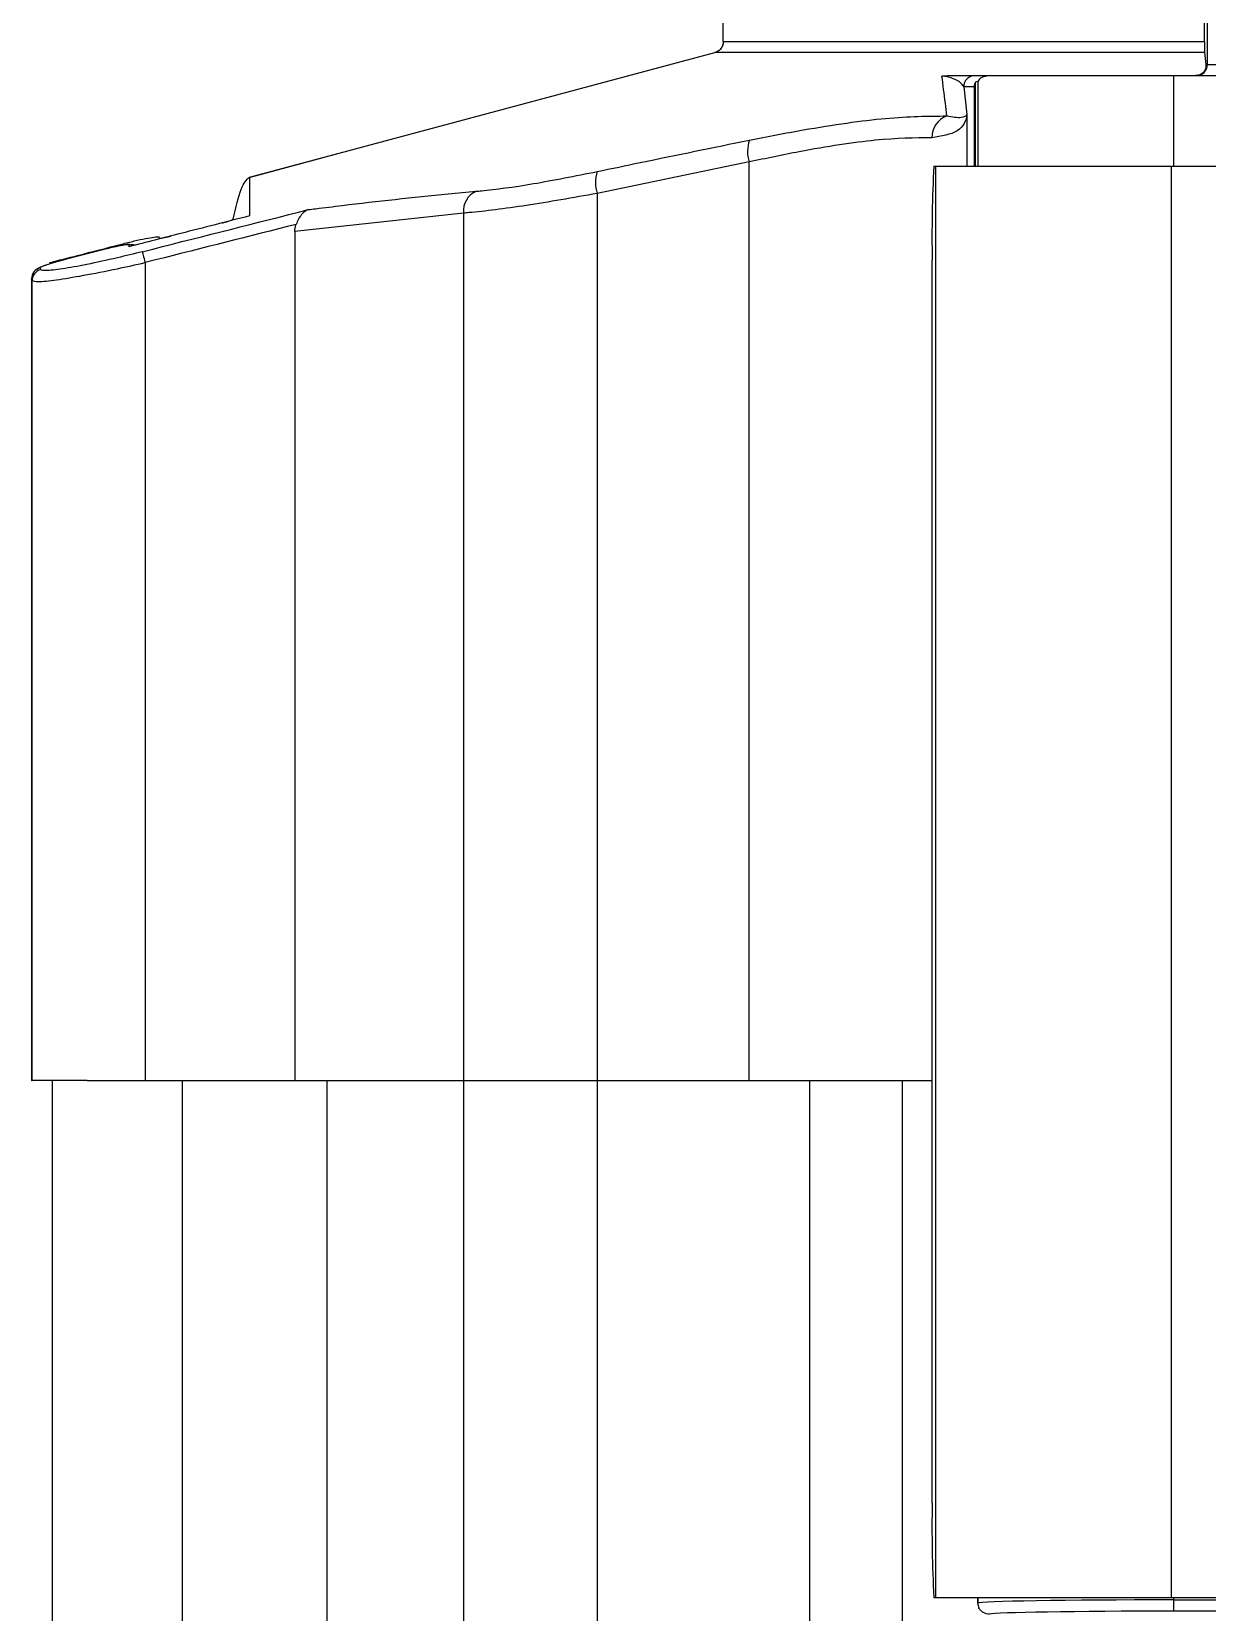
# Model space of a CAD drawing. Extents: x 7 to 135, y 1 to 99.
# Drawn here: x 52.918 to 54.479, y 86.703 to 88.802 of the extents above; entities that cross this region are included whole.
import ezdxf

# ---------------------------------------------------------------- set-up
doc = ezdxf.new("R2010")
doc.units = 0
doc.header["$MEASUREMENT"] = 0
doc.layers.add('OBJECT', color=7, linetype='CONTINUOUS')

msp = doc.modelspace()

# ---------------------------------------------------------------- linework, layer by layer
at = {"layer": 'OBJECT'}
for p, q in [((54.479, 88.7581), (54.479, 89.3219)), ((54.475, 88.7883), (54.475, 89.1952)), ((53.8364, 88.7883), (53.8364, 88.9072)), ((53.8364, 88.7883), (54.3021, 88.7883)), ((54.3021, 88.7883), (54.475, 88.7883)), ((54.2872, 88.7738), (53.8253, 88.7738)), ((54.4753, 88.7738), (54.2872, 88.7738)), ((54.4753, 88.7738), (54.477, 88.7581)), ((54.136, 88.7431), (54.1367, 88.7431)), ((54.136, 88.7431), (54.136, 88.7431)), ((54.136, 88.7431), (54.1363, 88.7431)), ((54.1705, 88.7431), (54.1888, 88.7431)), ((54.1888, 88.7431), (54.4341, 88.7431)), ((54.4341, 88.7431), (55.4739, 88.7431)), ((54.4341, 88.7431), (54.4341, 88.6231)), ((54.477, 88.7581), (54.479, 88.7581)), ((54.479, 88.7581), (54.4928, 88.7581)), ((54.1692, 88.7281), (54.1555, 88.7281)), ((54.1555, 88.7281), (54.1598, 88.6916)), ((54.1692, 88.7281), (54.1692, 88.6231)), ((54.171, 88.6231), (54.171, 88.7344)), ((54.1742, 88.7353), (54.1742, 88.6231)), ((54.1598, 88.6916), (54.1598, 88.6231)), ((53.8709, 88.6285), (53.6691, 88.5868)), ((53.8709, 87.4091), (53.8709, 88.6285)), ((54.1159, 88.6231), (54.1181, 88.6231)), ((54.1181, 88.6231), (54.1181, 86.7231)), ((54.1181, 88.6231), (54.431, 88.6231)), ((54.431, 88.6231), (54.431, 86.7231)), ((54.431, 88.6231), (55.3366, 88.6231)), ((53.6691, 88.5868), (53.6691, 87.4091)), ((53.4914, 88.5606), (53.2675, 88.5361)), ((53.4914, 88.5606), (53.4914, 87.4091)), ((53.2675, 88.5361), (53.2675, 87.4091)), ((53.0126, 88.5119), (52.9645, 88.4995)), ((53.0126, 88.5119), (53.0126, 88.5119)), ((53.0476, 88.516), (53.0476, 88.5183)), ((53.0876, 88.5287), (53.0879, 88.5275)), ((52.9645, 88.4995), (52.9645, 88.4995)), ((53.0688, 88.4949), (53.0688, 87.4091)), ((54.1137, 86.8481), (54.1137, 88.4981)), ((52.9188, 88.4711), (52.9182, 88.4733)), ((52.9182, 88.4733), (52.9182, 87.4091)), ((52.9188, 87.4091), (52.9188, 88.4711)), ((52.9295, 88.4878), (52.9301, 88.4855)), ((52.9182, 87.4091), (52.9188, 87.4091)), ((52.9918, 87.4091), (52.9188, 87.4091)), ((52.9455, 87.4091), (52.9455, 81.4773)), ((52.9918, 87.4091), (53.1182, 87.4091)), ((53.1182, 87.4091), (53.3102, 87.4091)), ((53.1182, 87.4091), (53.1182, 81.3105)), ((53.3102, 87.4091), (53.4914, 87.4091)), ((53.3102, 87.4091), (53.3102, 82.9264)), ((53.4914, 87.4091), (53.6691, 87.4091)), ((53.4914, 87.4091), (53.4914, 82.9264)), ((53.6691, 87.4091), (53.9509, 87.4091)), ((53.6691, 87.4091), (53.6691, 82.9264)), ((53.9509, 87.4091), (54.0739, 87.4091)), ((53.9509, 87.4091), (53.9509, 82.9264)), ((54.0739, 87.4091), (54.1137, 87.4091)), ((54.0739, 87.4091), (54.0739, 72.2201)), ((54.1159, 86.7231), (54.1181, 86.7231)), ((54.1181, 86.7231), (54.431, 86.7231)), ((54.1738, 86.7231), (54.174, 86.7155)), ((54.174, 86.7155), (54.1742, 86.7156)), ((54.1742, 86.7231), (54.1742, 86.7156)), ((54.431, 86.7231), (55.0344, 86.7231)), ((54.4341, 86.7231), (54.4341, 86.7198)), ((54.4341, 86.7198), (55.1946, 86.7198)), ((54.4341, 86.7198), (54.4341, 86.7048)), ((55.1946, 86.7048), (54.4341, 86.7048))]:
    msp.add_line(p, q, dxfattribs=at)
at = {"layer": 'OBJECT', "flags": 128}
for points in [[(53.2071, 88.6081), (53.3381, 88.6433), (53.8253, 88.7738)], [(53.2074, 88.6082), (53.3381, 88.6433), (53.8253, 88.7738)], [(53.0126, 88.5119), (52.9836, 88.5044), (52.9645, 88.4995)], [(53.0651, 88.5094), (53.0652, 88.5089), (53.0654, 88.5079), (53.0658, 88.5065), (53.0663, 88.5047), (53.0668, 88.5026), (53.0674, 88.5002), (53.0681, 88.4976), (53.0688, 88.4949)]]:
    msp.add_lwpolyline(points, dxfattribs=at)
at = {"layer": 'OBJECT'}
for centre, radius, start, end in [((54.1705, 88.7281), 0.015, 90.0063, 180.0035), ((54.464, 88.7581), 0.015, 270.0019, 0.0058), ((54.1433, 88.6614), 0.03, 109.7916, 181.4671), ((53.9151, 88.6429), 0.0465, 161.648, 197.9747), ((53.7125, 88.6013), 0.0458, 161.6323, 198.5011), ((55.9059, 88.5294), 1.7925, 177.0017, 180.9986), ((53.5198, 88.5634), 0.0285, 113.0368, 185.5357), ((53.0514, 88.5037), 0.015, 74.3325, 104.3298), ((52.9332, 88.4733), 0.015, 104.3932, 179.875), ((52.9338, 88.471), 0.015, 104.3618, 179.8681), ((55.9059, 86.8169), 1.7925, 179.0014, 182.9983), ((54.1892, 86.7156), 0.015, 180.022, 205.9088)]:
    msp.add_arc(centre, radius, start, end, dxfattribs=at)
for centre, major_axis, ratio, start_param, end_param in [((54.2693, 88.7281), (0.1081, 0), 0.138774, 2.646396, 2.711134), ((54.189, 86.7155), (0.0138, -0.0061), 0.963199, 3.575263, 4.027188), ((54.4341, 86.7155), (0.26, 0), 0.016448, 1.570796, 3.121327), ((54.4341, 86.7005), (0.245, 0), 0.017455, 1.570796, 3.072724)]:
    msp.add_ellipse(centre, major_axis=major_axis, ratio=ratio, start_param=start_param, end_param=end_param, dxfattribs=at)
for points, knots in [([(53.8364, 88.7883), (53.8363, 88.7872), (53.8362, 88.7845), (53.8344, 88.7803), (53.8311, 88.7765), (53.8277, 88.7745), (53.8257, 88.7739), (53.8253, 88.7738)], [0, 0, 0, 0, 0.161196, 0.41872, 0.676261, 0.933798, 1, 1, 1, 1]), ([(53.8364, 88.7883), (53.8362, 88.7866), (53.8359, 88.7832), (53.8333, 88.7788), (53.8297, 88.7754), (53.8267, 88.7743), (53.8253, 88.7738)], [0, 0, 0, 0, 0.257682, 0.515338, 0.77299, 1, 1, 1, 1]), ([(54.475, 88.7883), (54.475, 88.7871), (54.475, 88.7847), (54.475, 88.7811), (54.4751, 88.7772), (54.4752, 88.7748), (54.4753, 88.774), (54.4753, 88.7738)], [0, 0, 0, 0, 0.137367, 0.273639, 0.490716, 0.853107, 1, 1, 1, 1]), ([(54.1266, 88.7426), (54.1267, 88.7426), (54.1305, 88.743), (54.1333, 88.7431), (54.136, 88.7431)], [0, 0, 0, 0, 0.03308, 1, 1, 1, 1]), ([(54.1555, 88.7281), (54.1547, 88.7295), (54.1524, 88.7336), (54.1461, 88.7379), (54.1358, 88.741), (54.1326, 88.7417), (54.1299, 88.7422), (54.128, 88.7425), (54.1268, 88.7426), (54.1266, 88.7426)], [0, 0, 0, 0, 0.268658, 0.805903, 0.884275, 0.935243, 0.969752, 0.993306, 1, 1, 1, 1]), ([(54.1331, 88.6896), (54.1325, 88.6953), (54.1303, 88.7141), (54.1281, 88.7309), (54.1266, 88.7426)], [0, 0, 0, 0, 0.298972, 1, 1, 1, 1]), ([(54.1367, 88.7431), (54.1372, 88.7431), (54.1394, 88.7431), (54.1434, 88.7431), (54.1582, 88.7431), (54.1668, 88.7431), (54.1696, 88.7431), (54.1705, 88.7431)], [0, 0, 0, 0, 0.014234, 0.068612, 0.151705, 0.717441, 1, 1, 1, 1]), ([(54.1888, 88.7431), (54.1857, 88.7425), (54.1773, 88.7407), (54.1754, 88.7374), (54.1742, 88.7353)], [0, 0, 0, 0, 0.364087, 1, 1, 1, 1]), ([(54.477, 88.7581), (54.4771, 88.7556), (54.4771, 88.7522), (54.4741, 88.7478), (54.4718, 88.7458), (54.4699, 88.7446), (54.4685, 88.744), (54.4673, 88.7437), (54.4664, 88.7434), (54.4655, 88.7433), (54.4644, 88.7432), (54.4637, 88.7431), (54.4633, 88.7431)], [0, 0, 0, 0, 0.555377, 0.755678, 0.855921, 0.906159, 0.931393, 0.942807, 0.954331, 0.964422, 0.978317, 1, 1, 1, 1]), ([(54.171, 88.7344), (54.1702, 88.7324), (54.1694, 88.7303), (54.1692, 88.7282), (54.1692, 88.7281)], [0, 0, 0, 0, 0.976643, 1, 1, 1, 1]), ([(53.871, 88.6575), (53.8951, 88.6622), (53.9605, 88.6749), (54.0582, 88.6889), (54.1081, 88.6894), (54.1331, 88.6896)], [0, 0, 0, 0, 0.225818, 0.612729, 1, 1, 1, 1]), ([(54.1598, 88.6916), (54.1598, 88.6915), (54.1592, 88.6837), (54.1518, 88.6669), (54.1259, 88.6627), (54.1133, 88.6607)], [0, 0, 0, 0, 0.004206, 0.5141, 1, 1, 1, 1]), ([(54.1331, 88.6896), (54.1402, 88.6885), (54.1548, 88.6863), (54.1592, 88.6901), (54.1598, 88.6916), (54.1598, 88.6916)], [0, 0, 0, 0, 0.4827772, 0.9956769, 1, 1, 1, 1]), ([(53.669, 88.6158), (53.6881, 88.6198), (53.7554, 88.6339), (53.8227, 88.6476), (53.871, 88.6575)], [0, 0, 0, 0, 0.283442, 1, 1, 1, 1]), ([(54.1133, 88.6607), (54.0902, 88.6604), (54.044, 88.6599), (53.9536, 88.6459), (53.8932, 88.6332), (53.8709, 88.6285)], [0, 0, 0, 0, 0.38674, 0.7737, 1, 1, 1, 1]), ([(53.5086, 88.5896), (53.5108, 88.5898), (53.5316, 88.5917), (53.5814, 88.5984), (53.6398, 88.61), (53.669, 88.6158)], [0, 0, 0, 0, 0.055698, 0.528179, 1, 1, 1, 1]), ([(53.1858, 88.5526), (53.1894, 88.5677), (53.1964, 88.598), (53.2035, 88.6048), (53.2071, 88.6081)], [0, 0, 0, 0, 0.499636, 1, 1, 1, 1]), ([(53.2074, 88.6082), (53.2074, 88.6058), (53.2074, 88.6008), (53.2074, 88.5716), (53.2074, 88.5569)], [0, 0, 0, 0, 0.499601, 1, 1, 1, 1]), ([(53.2854, 88.5652), (53.2887, 88.5656), (53.3038, 88.5675), (53.3657, 88.5752), (53.4367, 88.583), (53.4961, 88.5885), (53.5086, 88.5896)], [0, 0, 0, 0, 0.044596, 0.202192, 0.832595, 1, 1, 1, 1]), ([(53.6691, 88.5868), (53.6367, 88.581), (53.5719, 88.5695), (53.5168, 88.5628), (53.4938, 88.5608), (53.4914, 88.5606)], [0, 0, 0, 0, 0.471497, 0.944245, 1, 1, 1, 1]), ([(53.2074, 88.5569), (53.177, 88.5491), (53.1237, 88.5355), (53.0705, 88.5219), (53.0476, 88.516)], [0, 0, 0, 0, 0.571196, 1, 1, 1, 1]), ([(53.0651, 88.5094), (53.0698, 88.5106), (53.1432, 88.5292), (53.2167, 88.5478), (53.2854, 88.5652)], [0, 0, 0, 0, 0.063733, 1, 1, 1, 1]), ([(53.1708, 88.5476), (53.1726, 88.548), (53.1761, 88.5489), (53.1807, 88.5503), (53.1841, 88.5515), (53.1856, 88.5523), (53.1858, 88.5525), (53.1858, 88.5526)], [0, 0, 0, 0, 0.226686, 0.453364, 0.679407, 0.900072, 1, 1, 1, 1]), ([(53.2854, 88.5652), (53.2854, 88.5652), (53.2841, 88.5647), (53.2809, 88.5631), (53.2766, 88.5591), (53.2725, 88.5528), (53.2704, 88.5481), (53.2694, 88.5457)], [0, 0, 0, 0, 0.008356, 0.186426, 0.481884, 0.747042, 1, 1, 1, 1]), ([(53.2694, 88.5457), (53.2072, 88.53), (53.1403, 88.5131), (53.0734, 88.4961), (53.0688, 88.4949)], [0, 0, 0, 0, 0.930023, 1, 1, 1, 1]), ([(53.2675, 88.5361), (53.2678, 88.5391), (53.2681, 88.5424), (53.2693, 88.5455), (53.2694, 88.5457)], [0, 0, 0, 0, 0.916074, 1, 1, 1, 1]), ([(52.9418, 88.4948), (52.9543, 88.498), (52.9862, 88.5062), (53.0182, 88.5145), (53.0376, 88.5195)], [0, 0, 0, 0, 0.3905605, 1, 1, 1, 1]), ([(53.0486, 88.5191), (53.0481, 88.5191), (53.0444, 88.519), (53.0373, 88.5176), (53.0246, 88.5149), (53.0163, 88.5128), (53.0126, 88.5119)], [0, 0, 0, 0, 0.063402, 0.438514, 0.75072, 1, 1, 1, 1]), ([(53.0476, 88.5183), (53.0475, 88.5184), (53.0471, 88.5188), (53.0431, 88.5185), (53.0352, 88.5172), (53.0246, 88.5149), (53.0166, 88.5129), (53.0126, 88.5119)], [0, 0, 0, 0, 0.131882, 0.34099, 0.55715, 0.778708, 1, 1, 1, 1]), ([(53.0376, 88.5195), (53.0433, 88.5209), (53.0547, 88.5238), (53.0699, 88.5271), (53.0812, 88.529), (53.0867, 88.5294), (53.0874, 88.5289), (53.0876, 88.5287)], [0, 0, 0, 0, 0.223869, 0.447946, 0.666477, 0.87781, 1, 1, 1, 1]), ([(53.0879, 88.5275), (53.0881, 88.5274), (53.0885, 88.5272), (53.091, 88.5275), (53.0946, 88.5282), (53.0988, 88.5292), (53.1017, 88.5299), (53.1029, 88.5302)], [0, 0, 0, 0, 0.207837, 0.415673, 0.624063, 0.837156, 1, 1, 1, 1]), ([(52.9645, 88.4995), (52.9603, 88.4984), (52.9513, 88.496), (52.939, 88.4923), (52.9311, 88.4894), (52.9268, 88.4875), (52.9234, 88.4851), (52.9206, 88.4819), (52.9185, 88.4779), (52.9184, 88.4748), (52.9184, 88.4734)], [0, 0, 0, 0, 0.183176, 0.397238, 0.622449, 0.741455, 0.80837, 0.867431, 0.938299, 1, 1, 1, 1]), ([(52.9188, 88.4711), (52.9206, 88.4704), (52.9243, 88.469), (52.9494, 88.4716), (52.986, 88.4776), (53.0279, 88.4858), (53.0565, 88.4921), (53.0688, 88.4949)], [0, 0, 0, 0, 0.208662, 0.417283, 0.626122, 0.838941, 1, 1, 1, 1]), ([(52.9645, 88.4995), (52.9615, 88.4987), (52.9546, 88.4969), (52.9446, 88.494), (52.9361, 88.4912), (52.9304, 88.4889), (52.9298, 88.4882), (52.9295, 88.4878)], [0, 0, 0, 0, 0.160433, 0.37763, 0.588082, 0.793922, 1, 1, 1, 1]), ([(53.0651, 88.5094), (53.054, 88.5066), (53.0284, 88.5003), (52.9906, 88.4921), (52.9577, 88.4861), (52.935, 88.4835), (52.9317, 88.4848), (52.9301, 88.4855)], [0, 0, 0, 0, 0.161508, 0.374624, 0.583394, 0.791695, 1, 1, 1, 1]), ([(54.1897, 86.7008), (54.1884, 86.7009), (54.1859, 86.7011), (54.1821, 86.7026), (54.1782, 86.7052), (54.1766, 86.7077), (54.1757, 86.7091)], [0, 0, 0, 0, 0.176636, 0.351696, 0.634342, 1, 1, 1, 1])]:
    msp.add_open_spline(points, degree=3, knots=knots, dxfattribs=at)

doc.saveas('drawing.dxf')
